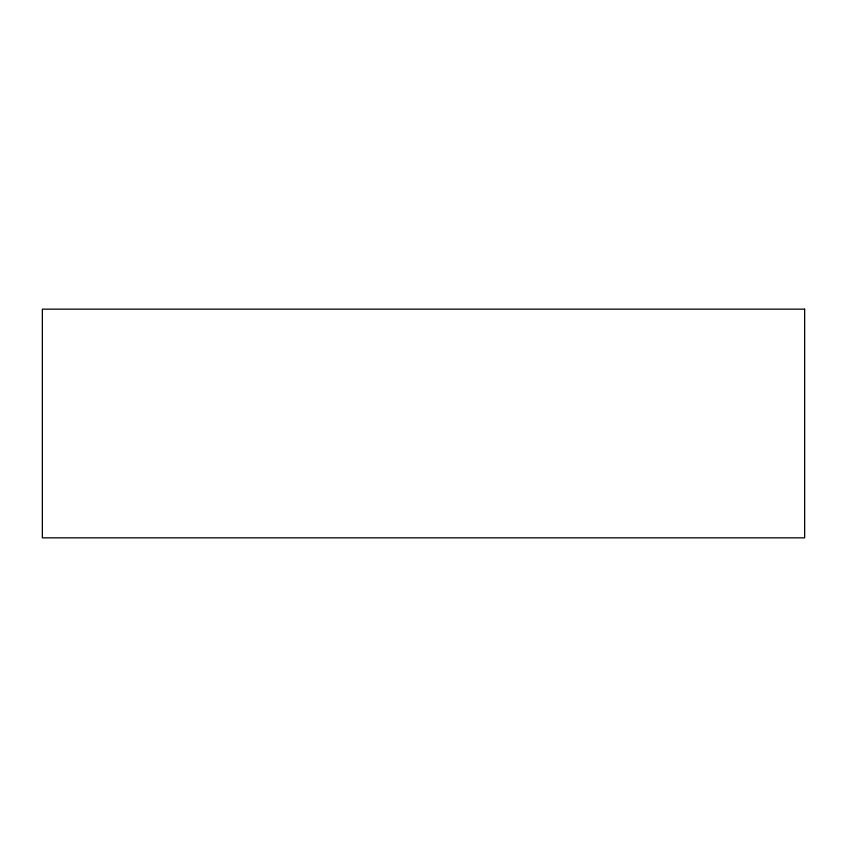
<?xml version="1.0" encoding="UTF-8"?>
<svg xmlns="http://www.w3.org/2000/svg" width="847" height="847" viewBox="0 0 847 847"><rect width="100%" height="100%" fill="white"/><g stroke="black" fill="none" stroke-linecap="round" stroke-linejoin="round"><path stroke-width="1.27" d="M804.65 309.155L42.35 309.155L42.35 537.845L804.65 537.845L804.65 309.155"/></g></svg>
